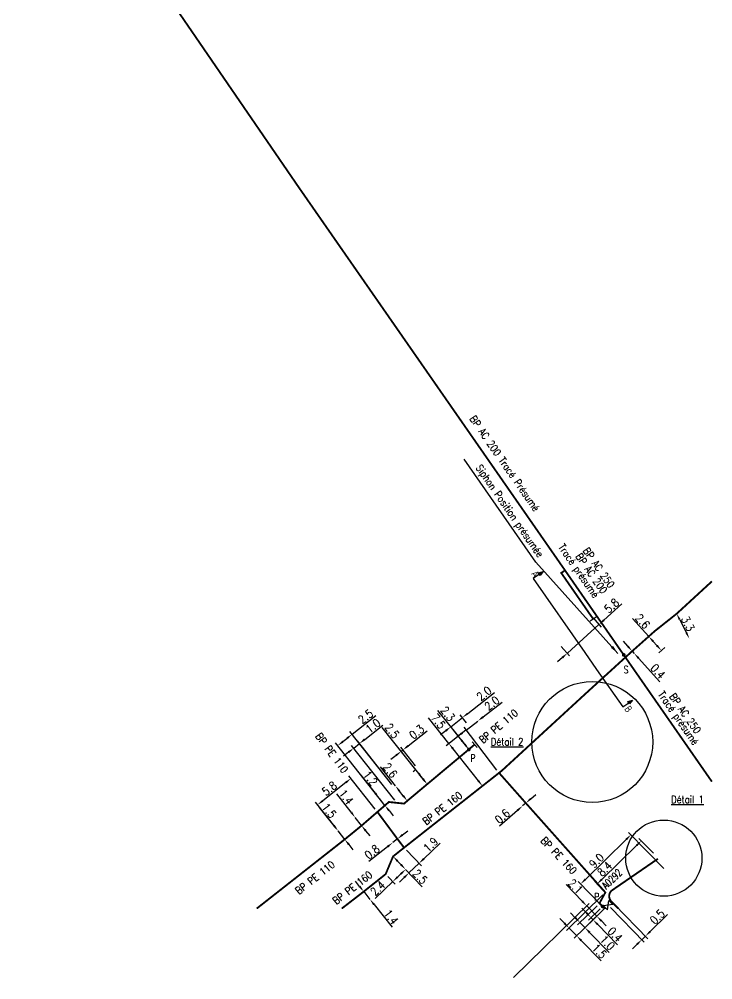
# Model space of a CAD drawing. Header units: millimetres. Extents: x 185000 to 186000, y 127990 to 129010.
# Drawn here: x 185905.8 to 186000.1, y 127990.3 to 128120.9 of the extents above; entities that cross this region are included whole.
import ezdxf
from ezdxf.enums import TextEntityAlignment as Align

# ---------------------------------------------------------------- set-up
doc = ezdxf.new("R2010")
doc.units = ezdxf.units.MM
doc.header["$PDMODE"] = 34
doc.linetypes.add('L_25_AP', pattern=[2000, 1000, 1000])
doc.linetypes.add('L_25_PE', pattern=[2000, 1000, 1000])
doc.layers.get('0').update_dxf_attribs({"linetype": 'CONTINUOUS'})
doc.layers.get('DEFPOINTS').update_dxf_attribs({"linetype": 'CONTINUOUS'})
for name, color, linetype in [('L_150', 1, 'CONTINUOUS'), ('L_300', 7, 'CONTINUOUS'), ('L_340', 7, 'CONTINUOUS'), ('L_900', 7, 'CONTINUOUS')]:
    doc.layers.add(name, color=color, linetype=linetype)
doc.styles.add('G_ROMANS', font='ROMANS.SHX', dxfattribs={"width": 0.75})
doc.styles.add('indication', font='isocp.shx', dxfattribs={"width": 0.85})
doc.styles.get("Standard").update_dxf_attribs({"font": 'romans.shx', "width": 0.85})
doc.dimstyles.get("Standard").update_dxf_attribs({"dimtxt": 1.5, "dimasz": 1.2, "dimexe": 0.625, "dimexo": 0.625, "dimgap": 0.25, "dimtad": 1, "dimdec": 1, "dimzin": 0, "dimdsep": 46, "dimtxsty": 'Standard', "dimcen": -0.5, "dimadec": 0, "dimazin": 0, "dimtfac": 1, "dimtdec": 1, "dimtmove": 0, "dimatfit": 3, "dimfxl": 0, "dimtolj": 1, "dimtzin": 0, "dimarcsym": 0})

# ---------------------------------------------------------------- blocks, each defined once
blk = doc.blocks.new('*D113')
at = {"layer": 'DEFPOINTS', "color": 0, "linetype": 'Continuous', "transparency": 16777216}
for p in [(185995.21, 128040.09), (185996.94, 128036.7), (185996.94, 128036.7)]:
    blk.add_point(p, dxfattribs=at)
at = {"layer": 'L_150', "color": 0, "linetype": 'Continuous', "lineweight": -2, "transparency": 16777216}
blk.add_line((185995.62, 128039.28), (185996.53, 128037.5), dxfattribs=at)
at = {"layer": 'L_150', "color": 0, "linetype": 'Continuous', "transparency": 16777216}
for points in [[(185995.75, 128039.35), (185995.49, 128039.22), (185995.21, 128040.09)], [(185996.66, 128037.57), (185996.4, 128037.44), (185996.94, 128036.7)]]:
    blk.add_solid(points, dxfattribs=at)
at = {"layer": 'L_150', "color": 0, "linetype": 'Continuous', "transparency": 16777216, "insert": (185996.74, 128038.74), "char_height": 1.125, "attachment_point": 5, "rotation": 297.0607}
blk.add_mtext('\\A1;3.3', dxfattribs=at)
blk = doc.blocks.new('*D114')
at = {"layer": 'DEFPOINTS', "color": 0, "linetype": 'Continuous', "transparency": 16777216}
for p in [(185966.88, 128024.53), (185964.23, 128022.43), (185971.44, 128018.76)]:
    blk.add_point(p, dxfattribs=at)
at = {"layer": 'L_150', "color": 0, "linetype": 'Continuous', "lineweight": -2, "transparency": 16777216}
for p, q in [((185964.23, 128022.43), (185961.46, 128025.94)), ((185966.52, 128024.24), (185963.86, 128022.14)), ((185968.23, 128017.37), (185964.79, 128021.73)), ((185971.07, 128018.47), (185968.42, 128016.37))]:
    blk.add_line(p, q, dxfattribs=at)
at = {"layer": 'L_150', "color": 0, "linetype": 'Continuous', "transparency": 16777216}
for points in [[(185964.9, 128021.82), (185964.67, 128021.63), (185964.23, 128022.43)], [(185968.34, 128017.46), (185968.11, 128017.28), (185968.78, 128016.66)]]:
    blk.add_solid(points, dxfattribs=at)
at = {"layer": 'L_150', "color": 0, "linetype": 'Continuous', "transparency": 16777216, "insert": (185962.79, 128025.47), "char_height": 1.125, "attachment_point": 5, "rotation": 308.3005}
blk.add_mtext('\\A1;7.5', dxfattribs=at)
blk = doc.blocks.new('*D115')
at = {"layer": 'DEFPOINTS', "color": 0, "linetype": 'Continuous', "transparency": 16777216}
for p in [(185989.16, 128035), (185989.43, 128034.7), (185989.43, 128034.7)]:
    blk.add_point(p, dxfattribs=at)
at = {"layer": 'L_150', "color": 0, "linetype": 'Continuous', "lineweight": -2, "transparency": 16777216}
for p, q in [((185988.56, 128035.67), (185987.96, 128036.34)), ((185989.16, 128035), (185989.43, 128034.7)), ((185990.04, 128034.04), (185992.92, 128030.85))]:
    blk.add_line(p, q, dxfattribs=at)
at = {"layer": 'L_150', "color": 0, "linetype": 'Continuous', "transparency": 16777216}
for points in [[(185988.67, 128035.77), (185988.45, 128035.57), (185989.16, 128035)], [(185990.15, 128034.14), (185989.93, 128033.94), (185989.43, 128034.7)]]:
    blk.add_solid(points, dxfattribs=at)
at = {"layer": 'L_150', "color": 0, "linetype": 'Continuous', "transparency": 16777216, "insert": (185992.66, 128032.25), "char_height": 1.125, "attachment_point": 5, "rotation": 312.1071}
blk.add_mtext('\\A1;0.4', dxfattribs=at)
blk = doc.blocks.new('*D116')
at = {"layer": 'DEFPOINTS', "color": 0, "linetype": 'Continuous', "transparency": 16777216}
for p in [(185992.22, 128037.72), (185993.93, 128035.83), (185993.12, 128035.1)]:
    blk.add_point(p, dxfattribs=at)
at = {"layer": 'L_150', "color": 0, "linetype": 'Continuous', "lineweight": -2, "transparency": 16777216}
for p, q in [((185991.41, 128037), (185989.22, 128039.43)), ((185991.87, 128037.41), (185991.07, 128036.68)), ((185992.52, 128035.77), (185992.02, 128036.33)), ((185993.58, 128035.52), (185992.78, 128034.79))]:
    blk.add_line(p, q, dxfattribs=at)
at = {"layer": 'L_150', "color": 0, "linetype": 'Continuous', "transparency": 16777216}
for points in [[(185992.13, 128036.43), (185991.91, 128036.23), (185991.41, 128037)], [(185992.63, 128035.87), (185992.41, 128035.67), (185993.12, 128035.1)]]:
    blk.add_solid(points, dxfattribs=at)
at = {"layer": 'L_150', "color": 0, "linetype": 'Continuous', "transparency": 16777216, "insert": (185990.57, 128039.05), "char_height": 1.125, "attachment_point": 5, "rotation": 312.1171}
blk.add_mtext('\\A1;2.6', dxfattribs=at)
blk = doc.blocks.new('*D117')
at = {"layer": 'DEFPOINTS', "color": 0, "linetype": 'Continuous', "transparency": 16777216}
for p in [(185957.22, 128009.47), (185956.59, 128008.97), (185956.59, 128008.97)]:
    blk.add_point(p, dxfattribs=at)
at = {"layer": 'L_150', "color": 0, "linetype": 'Continuous', "lineweight": -2, "transparency": 16777216}
for p, q in [((185957.92, 128010.03), (185958.63, 128010.59)), ((185957.22, 128009.47), (185956.59, 128008.97)), ((185955.89, 128008.41), (185953.32, 128006.38))]:
    blk.add_line(p, q, dxfattribs=at)
at = {"layer": 'L_150', "color": 0, "linetype": 'Continuous', "transparency": 16777216}
for points in [[(185957.83, 128010.15), (185958.02, 128009.91), (185957.22, 128009.47)], [(185955.79, 128008.53), (185955.98, 128008.3), (185956.59, 128008.97)]]:
    blk.add_solid(points, dxfattribs=at)
at = {"layer": 'L_150', "color": 0, "linetype": 'Continuous', "transparency": 16777216, "insert": (185953.78, 128007.7), "char_height": 1.125, "attachment_point": 5, "rotation": 38.4141}
blk.add_mtext('\\A1;0.8', dxfattribs=at)
blk = doc.blocks.new('*D118')
at = {"layer": 'DEFPOINTS', "color": 0, "linetype": 'Continuous', "transparency": 16777216}
for p in [(185951.06, 128023.7), (185956.75, 128016.51), (185955.52, 128014.02)]:
    blk.add_point(p, dxfattribs=at)
at = {"layer": 'L_150', "color": 0, "linetype": 'Continuous', "lineweight": -2, "transparency": 16777216}
for p, q in [((185951.06, 128023.7), (185954.29, 128026.25)), ((185956.46, 128016.88), (185950.77, 128024.07)), ((185955.23, 128014.39), (185948.81, 128022.52)), ((185949.8, 128022.71), (185950.36, 128023.14))]:
    blk.add_line(p, q, dxfattribs=at)
at = {"layer": 'L_150', "color": 0, "linetype": 'Continuous', "transparency": 16777216}
for points in [[(185950.26, 128023.26), (185950.45, 128023.03), (185951.06, 128023.7)], [(185949.71, 128022.82), (185949.9, 128022.59), (185949.1, 128022.15)]]:
    blk.add_solid(points, dxfattribs=at)
at = {"layer": 'L_150', "color": 0, "linetype": 'Continuous', "transparency": 16777216, "insert": (185952.89, 128026.1), "char_height": 1.125, "attachment_point": 5, "rotation": 38.3399}
blk.add_mtext('\\A1;2.5', dxfattribs=at)
blk = doc.blocks.new('*D119')
at = {"layer": 'DEFPOINTS', "color": 0, "linetype": 'Continuous', "transparency": 16777216}
for p in [(185957.97, 128021.56), (185959.96, 128019.06), (185961.27, 128016.91)]:
    blk.add_point(p, dxfattribs=at)
at = {"layer": 'L_150', "color": 0, "linetype": 'Continuous', "lineweight": -2, "transparency": 16777216}
for p, q in [((185958.68, 128022.12), (185961.25, 128024.16)), ((185960.98, 128017.28), (185957.45, 128021.74)), ((185959.67, 128019.42), (185957.68, 128021.93)), ((185957.74, 128021.38), (185957.97, 128021.56)), ((185957.03, 128020.82), (185956.32, 128020.26))]:
    blk.add_line(p, q, dxfattribs=at)
at = {"layer": 'L_150', "color": 0, "linetype": 'Continuous', "transparency": 16777216}
for points in [[(185956.94, 128020.94), (185957.12, 128020.7), (185957.74, 128021.38)], [(185958.58, 128022.24), (185958.77, 128022), (185957.97, 128021.56)]]:
    blk.add_solid(points, dxfattribs=at)
at = {"layer": 'L_150', "color": 0, "linetype": 'Continuous', "transparency": 16777216, "insert": (185959.85, 128024.01), "char_height": 1.125, "attachment_point": 5, "rotation": 38.3545}
blk.add_mtext('\\A1;0.3', dxfattribs=at)
blk = doc.blocks.new('*D120')
at = {"layer": 'DEFPOINTS', "color": 0, "linetype": 'Continuous', "transparency": 16777216}
for p in [(185959.72, 128018.87), (185959.96, 128019.06), (185961.27, 128016.91)]:
    blk.add_point(p, dxfattribs=at)
at = {"layer": 'L_150', "color": 0, "linetype": 'Continuous', "lineweight": -2, "transparency": 16777216}
for p, q in [((185959.72, 128018.87), (185955.16, 128024.63)), ((185959.59, 128018.76), (185959.35, 128018.58)), ((185960.71, 128017.61), (185960.28, 128018.16))]:
    blk.add_line(p, q, dxfattribs=at)
at = {"layer": 'L_150', "color": 0, "linetype": 'Continuous', "transparency": 16777216}
for points in [[(185960.4, 128018.26), (185960.16, 128018.07), (185959.72, 128018.87)], [(185960.83, 128017.71), (185960.6, 128017.52), (185961.27, 128016.91)]]:
    blk.add_solid(points, dxfattribs=at)
at = {"layer": 'L_150', "color": 0, "linetype": 'Continuous', "transparency": 16777216, "insert": (185956.49, 128024.16), "char_height": 1.125, "attachment_point": 5, "rotation": 308.3545}
blk.add_mtext('\\A1;2.5', dxfattribs=at)
blk = doc.blocks.new('*D121')
at = {"layer": 'DEFPOINTS', "color": 0, "linetype": 'Continuous', "transparency": 16777216}
for p in [(185966.88, 128024.53), (185965.51, 128023.45), (185966.94, 128021.64)]:
    blk.add_point(p, dxfattribs=at)
at = {"layer": 'L_300', "color": 0, "linetype": 'Continuous', "lineweight": -2, "transparency": 16777216}
for p, q in [((185965.51, 128023.45), (185962.74, 128026.95)), ((185966.52, 128024.24), (185965.15, 128023.16)), ((185966.38, 128022.35), (185966.07, 128022.74))]:
    blk.add_line(p, q, dxfattribs=at)
at = {"layer": 'L_300', "color": 0, "linetype": 'Continuous', "transparency": 16777216}
for points in [[(185966.19, 128022.83), (185965.95, 128022.65), (185965.51, 128023.45)], [(185966.5, 128022.44), (185966.26, 128022.26), (185966.94, 128021.64)]]:
    blk.add_solid(points, dxfattribs=at)
at = {"layer": 'L_300', "color": 0, "linetype": 'Continuous', "transparency": 16777216, "insert": (185964.07, 128026.48), "char_height": 1.125, "attachment_point": 5, "rotation": 308.3005}
blk.add_mtext('\\A1;2.3', dxfattribs=at)
blk = doc.blocks.new('*D122')
at = {"layer": 'DEFPOINTS', "color": 0, "linetype": 'Continuous', "transparency": 16777216}
for p in [(185951.48, 128012.39), (185951.48, 128012.39), (185952.35, 128011.28)]:
    blk.add_point(p, dxfattribs=at)
at = {"layer": 'L_150', "color": 0, "linetype": 'Continuous', "lineweight": -2, "transparency": 16777216}
for p, q in [((185950.93, 128013.09), (185948.96, 128015.6)), ((185952.35, 128011.28), (185951.48, 128012.39)), ((185952.9, 128010.58), (185953.46, 128009.87))]:
    blk.add_line(p, q, dxfattribs=at)
at = {"layer": 'L_150', "color": 0, "linetype": 'Continuous', "transparency": 16777216}
for points in [[(185951.05, 128013.19), (185950.81, 128013), (185951.48, 128012.39)], [(185953.02, 128010.67), (185952.78, 128010.48), (185952.35, 128011.28)]]:
    blk.add_solid(points, dxfattribs=at)
at = {"layer": 'L_150', "color": 0, "linetype": 'Continuous', "transparency": 16777216, "insert": (185950.26, 128015.17), "char_height": 1.125, "attachment_point": 5, "rotation": 308.062}
blk.add_mtext('\\A1;1.4', dxfattribs=at)
blk = doc.blocks.new('*D123')
at = {"layer": 'DEFPOINTS', "color": 0, "linetype": 'Continuous', "transparency": 16777216}
for p in [(185952.06, 128022.44), (185956.75, 128016.51), (185957.16, 128014.38)]:
    blk.add_point(p, dxfattribs=at)
at = {"layer": 'L_150', "color": 0, "linetype": 'Continuous', "lineweight": -2, "transparency": 16777216}
for p, q in [((185952.77, 128023), (185955.23, 128024.95)), ((185951.28, 128021.82), (185952.06, 128022.44)), ((185956.46, 128016.88), (185951.77, 128022.81)), ((185950.57, 128021.26), (185949.87, 128020.7)), ((185956.87, 128014.74), (185950.99, 128022.19))]:
    blk.add_line(p, q, dxfattribs=at)
at = {"layer": 'L_150', "color": 0, "linetype": 'Continuous', "transparency": 16777216}
for points in [[(185952.67, 128023.12), (185952.86, 128022.88), (185952.06, 128022.44)], [(185950.48, 128021.38), (185950.66, 128021.14), (185951.28, 128021.82)]]:
    blk.add_solid(points, dxfattribs=at)
at = {"layer": 'L_150', "color": 0, "linetype": 'Continuous', "transparency": 16777216, "insert": (185953.89, 128024.84), "char_height": 1.125, "attachment_point": 5, "rotation": 38.3399}
blk.add_mtext('\\A1;1.0', dxfattribs=at)
blk = doc.blocks.new('*D124')
at = {"layer": 'DEFPOINTS', "color": 0, "linetype": 'Continuous', "transparency": 16777216}
for p in [(185956.95, 128016.68), (185956.95, 128016.68), (185958.56, 128014.64)]:
    blk.add_point(p, dxfattribs=at)
at = {"layer": 'L_150', "color": 0, "linetype": 'Continuous', "lineweight": -2, "transparency": 16777216}
for p, q in [((185956.95, 128016.68), (185954.92, 128019.25)), ((185958, 128015.34), (185957.51, 128015.97))]:
    blk.add_line(p, q, dxfattribs=at)
at = {"layer": 'L_150', "color": 0, "linetype": 'Continuous', "transparency": 16777216}
for points in [[(185957.63, 128016.06), (185957.39, 128015.88), (185956.95, 128016.68)], [(185958.12, 128015.44), (185957.89, 128015.25), (185958.56, 128014.64)]]:
    blk.add_solid(points, dxfattribs=at)
at = {"layer": 'L_150', "color": 0, "linetype": 'Continuous', "transparency": 16777216, "insert": (185956.24, 128018.78), "char_height": 1.125, "attachment_point": 5, "rotation": 308.3545}
blk.add_mtext('\\A1;2.6', dxfattribs=at)
blk = doc.blocks.new('*D125')
at = {"layer": 'DEFPOINTS', "color": 0, "linetype": 'Continuous', "transparency": 16777216}
for p in [(185949.16, 128010.55), (185949.16, 128010.55), (185950.06, 128009.41)]:
    blk.add_point(p, dxfattribs=at)
at = {"layer": 'L_150', "color": 0, "linetype": 'Continuous', "lineweight": -2, "transparency": 16777216}
for p, q in [((185948.6, 128011.26), (185946.64, 128013.74)), ((185950.06, 128009.41), (185949.16, 128010.55)), ((185950.62, 128008.71), (185951.17, 128008))]:
    blk.add_line(p, q, dxfattribs=at)
at = {"layer": 'L_150', "color": 0, "linetype": 'Continuous', "transparency": 16777216}
for points in [[(185948.72, 128011.35), (185948.48, 128011.16), (185949.16, 128010.55)], [(185950.73, 128008.8), (185950.5, 128008.61), (185950.06, 128009.41)]]:
    blk.add_solid(points, dxfattribs=at)
at = {"layer": 'L_150', "color": 0, "linetype": 'Continuous', "transparency": 16777216, "insert": (185947.92, 128013.32), "char_height": 1.125, "attachment_point": 5, "rotation": 308.3246}
blk.add_mtext('\\A1;1.5', dxfattribs=at)
blk = doc.blocks.new('*D126')
at = {"layer": 'DEFPOINTS', "color": 0, "linetype": 'Continuous', "transparency": 16777216}
for p in [(185958.13, 128008.28), (185958.33, 128005.32), (185958.79, 128004.84)]:
    blk.add_point(p, dxfattribs=at)
at = {"layer": 'L_150', "color": 0, "linetype": 'Continuous', "lineweight": -2, "transparency": 16777216}
for p, q in [((185960.81, 128006.77), (185963.05, 128008.91)), ((185958.46, 128007.94), (185960.49, 128005.81)), ((185958.79, 128004.84), (185960.16, 128006.15)), ((185958.14, 128004.22), (185957.49, 128003.6)), ((185958.65, 128004.98), (185959.11, 128004.5))]:
    blk.add_line(p, q, dxfattribs=at)
at = {"layer": 'L_150', "color": 0, "linetype": 'Continuous', "transparency": 16777216}
for points in [[(185960.71, 128006.88), (185960.92, 128006.66), (185960.16, 128006.15)], [(185958.03, 128004.33), (185958.24, 128004.11), (185958.79, 128004.84)]]:
    blk.add_solid(points, dxfattribs=at)
at = {"layer": 'L_150', "color": 0, "linetype": 'Continuous', "transparency": 16777216, "insert": (185961.74, 128008.69), "char_height": 1.125, "attachment_point": 5, "rotation": 43.6651}
blk.add_mtext('\\A1;1.9', dxfattribs=at)
blk = doc.blocks.new('*D127')
at = {"layer": 'DEFPOINTS', "color": 0, "linetype": 'Continuous', "transparency": 16777216}
for p in [(185956.63, 128007.09), (185958.33, 128005.32), (185958.33, 128005.32)]:
    blk.add_point(p, dxfattribs=at)
at = {"layer": 'L_150', "color": 0, "linetype": 'Continuous', "lineweight": -2, "transparency": 16777216}
for p, q in [((185957.25, 128006.44), (185957.7, 128005.97)), ((185958.33, 128005.32), (185960.59, 128002.96))]:
    blk.add_line(p, q, dxfattribs=at)
at = {"layer": 'L_150', "color": 0, "linetype": 'Continuous', "transparency": 16777216}
for points in [[(185957.36, 128006.55), (185957.15, 128006.34), (185956.63, 128007.09)], [(185957.81, 128006.08), (185957.6, 128005.87), (185958.33, 128005.32)]]:
    blk.add_solid(points, dxfattribs=at)
at = {"layer": 'L_150', "color": 0, "linetype": 'Continuous', "transparency": 16777216, "insert": (185960.31, 128004.33), "char_height": 1.125, "attachment_point": 5, "rotation": 313.751}
blk.add_mtext('\\A1;2.5', dxfattribs=at)
blk = doc.blocks.new('*D128')
at = {"layer": 'DEFPOINTS', "color": 0, "linetype": 'Continuous', "transparency": 16777216}
for p in [(185955.62, 128004.68), (185958.33, 128005.32), (185958.33, 128005.32)]:
    blk.add_point(p, dxfattribs=at)
at = {"layer": 'L_150', "color": 0, "linetype": 'Continuous', "lineweight": -2, "transparency": 16777216}
for p, q in [((185955.94, 128004.34), (185956.91, 128003.33)), ((185957.68, 128004.7), (185957.24, 128004.29)), ((185956.59, 128003.67), (185954.19, 128001.37))]:
    blk.add_line(p, q, dxfattribs=at)
at = {"layer": 'L_150', "color": 0, "linetype": 'Continuous', "transparency": 16777216}
for points in [[(185957.14, 128004.4), (185957.34, 128004.18), (185956.59, 128003.67)], [(185957.57, 128004.81), (185957.78, 128004.59), (185958.33, 128005.32)]]:
    blk.add_solid(points, dxfattribs=at)
at = {"layer": 'L_150', "color": 0, "linetype": 'Continuous', "transparency": 16777216, "insert": (185954.54, 128002.75), "char_height": 1.125, "attachment_point": 5, "rotation": 43.6651}
blk.add_mtext('\\A1;2.4', dxfattribs=at)
blk = doc.blocks.new('*D129')
at = {"layer": 'DEFPOINTS', "color": 0, "linetype": 'Continuous', "transparency": 16777216}
for p in [(185952.64, 128002.31), (185953.48, 128001.25), (185953.48, 128001.25)]:
    blk.add_point(p, dxfattribs=at)
at = {"layer": 'L_150', "color": 0, "linetype": 'Continuous', "lineweight": -2, "transparency": 16777216}
for p, q in [((185952.08, 128003.01), (185951.52, 128003.71)), ((185952.64, 128002.31), (185953.48, 128001.25)), ((185954.05, 128000.55), (185956.49, 127997.48))]:
    blk.add_line(p, q, dxfattribs=at)
at = {"layer": 'L_150', "color": 0, "linetype": 'Continuous', "transparency": 16777216}
for points in [[(185952.2, 128003.1), (185951.96, 128002.92), (185952.64, 128002.31)], [(185954.16, 128000.64), (185953.93, 128000.46), (185953.48, 128001.25)]]:
    blk.add_solid(points, dxfattribs=at)
at = {"layer": 'L_150', "color": 0, "linetype": 'Continuous', "transparency": 16777216, "insert": (185956.36, 127998.85), "char_height": 1.125, "attachment_point": 5, "rotation": 308.5964}
blk.add_mtext('\\A1;1.4', dxfattribs=at)
blk = doc.blocks.new('*D130')
at = {"layer": 'DEFPOINTS', "color": 0, "linetype": 'Continuous', "transparency": 16777216}
for p in [(185968.16, 128025.5), (185968.16, 128025.5), (185971.05, 128018.45)]:
    blk.add_point(p, dxfattribs=at)
at = {"layer": 'L_150', "color": 0, "linetype": 'Continuous', "lineweight": -2, "transparency": 16777216}
for p, q in [((185968.87, 128026.05), (185971.48, 128028.05)), ((185966.57, 128024.28), (185968.16, 128025.5)), ((185965.86, 128023.74), (185965.15, 128023.19)), ((185970.76, 128018.83), (185966.29, 128024.66))]:
    blk.add_line(p, q, dxfattribs=at)
at = {"layer": 'L_150', "color": 0, "linetype": 'Continuous', "transparency": 16777216}
for points in [[(185968.78, 128026.17), (185968.97, 128025.93), (185968.16, 128025.5)], [(185965.77, 128023.86), (185965.95, 128023.62), (185966.57, 128024.28)]]:
    blk.add_solid(points, dxfattribs=at)
at = {"layer": 'L_150', "color": 0, "linetype": 'Continuous', "transparency": 16777216, "insert": (185970.08, 128027.92), "char_height": 1.125, "attachment_point": 5, "rotation": 37.5149}
blk.add_mtext('\\A1;2.0', dxfattribs=at)
blk = doc.blocks.new('L_340_07')
at = {"color": 0, "linetype": 'Continuous', "const_width": 0.25, "flags": 128}
blk.add_lwpolyline([(0, 0), (0.35, 0)], dxfattribs=at)
at = {"color": 0, "linetype": 'Continuous', "flags": 128}
blk.add_lwpolyline([(0.35, -0.5), (0.35, 0.5)], dxfattribs=at)
at = {"color": 0, "linetype": 'Continuous', "width": 0.75, "flags": 3}
for tag, p in [('DEF_LEG', (0.72, -3.47)), ('DEF_COUP', (0.72, -5.97)), ('DEF_TYPE', (0.72, -8.47))]:
    blk.add_attdef(tag, text='', height=1.2, dxfattribs=at).set_placement(p, align=Align.MIDDLE)
blk = doc.blocks.new('*D131')
at = {"layer": 'DEFPOINTS', "color": 0, "linetype": 'Continuous', "transparency": 16777216}
for p in [(185974.24, 128013.95), (185974.24, 128013.95), (185974.69, 128014.34)]:
    blk.add_point(p, dxfattribs=at)
at = {"layer": 'L_150', "color": 0, "linetype": 'Continuous', "lineweight": -2, "transparency": 16777216}
for p, q in [((185975.36, 128014.94), (185976.04, 128015.53)), ((185973.56, 128013.35), (185971.1, 128011.19)), ((185974.69, 128014.34), (185974.24, 128013.95))]:
    blk.add_line(p, q, dxfattribs=at)
at = {"layer": 'L_150', "color": 0, "linetype": 'Continuous', "transparency": 16777216}
for points in [[(185975.27, 128015.05), (185975.46, 128014.83), (185974.69, 128014.34)], [(185973.46, 128013.47), (185973.66, 128013.24), (185974.24, 128013.95)]]:
    blk.add_solid(points, dxfattribs=at)
at = {"layer": 'L_150', "color": 0, "linetype": 'Continuous', "transparency": 16777216, "insert": (185971.5, 128012.54), "char_height": 1.125, "attachment_point": 5, "rotation": 41.3504}
blk.add_mtext('\\A1;0.6', dxfattribs=at)
blk = doc.blocks.new('*D132')
at = {"layer": 'DEFPOINTS', "color": 0, "linetype": 'Continuous', "transparency": 16777216}
for p in [(185966.07, 128025.97), (185966.93, 128024.88), (185966.94, 128021.64)]:
    blk.add_point(p, dxfattribs=at)
at = {"layer": 'L_300', "color": 0, "linetype": 'Continuous', "lineweight": -2, "transparency": 16777216}
for p, q in [((185966.78, 128026.52), (185970.41, 128029.39)), ((185966.64, 128025.25), (185965.78, 128026.33)), ((185966.65, 128022.01), (185964.21, 128025.09)), ((185964.5, 128024.73), (185966.07, 128025.97)), ((185963.8, 128024.17), (185963.09, 128023.61))]:
    blk.add_line(p, q, dxfattribs=at)
at = {"layer": 'L_300', "color": 0, "linetype": 'Continuous', "transparency": 16777216}
for points in [[(185966.69, 128026.64), (185966.87, 128026.41), (185966.07, 128025.97)], [(185963.7, 128024.29), (185963.89, 128024.05), (185964.5, 128024.73)]]:
    blk.add_solid(points, dxfattribs=at)
at = {"layer": 'L_300', "color": 0, "linetype": 'Continuous', "transparency": 16777216, "insert": (185969.01, 128029.24), "char_height": 1.125, "attachment_point": 5, "rotation": 38.3005}
blk.add_mtext('\\A1;2.0', dxfattribs=at)
blk = doc.blocks.new('*D133')
at = {"layer": 'DEFPOINTS', "color": 0, "linetype": 'Continuous', "transparency": 16777216}
for p in [(185946.35, 128014.1), (185954.5, 128013.14), (185949.16, 128010.55)]:
    blk.add_point(p, dxfattribs=at)
at = {"layer": 'L_150', "color": 0, "linetype": 'Continuous', "lineweight": -2, "transparency": 16777216}
for p, q in [((185950.2, 128017.14), (185947.06, 128014.66)), ((185954.21, 128013.51), (185950.61, 128018.06)), ((185948.87, 128010.92), (185946.06, 128014.47))]:
    blk.add_line(p, q, dxfattribs=at)
at = {"layer": 'L_150', "color": 0, "linetype": 'Continuous', "transparency": 16777216}
for points in [[(185950.11, 128017.25), (185950.29, 128017.02), (185950.9, 128017.69)], [(185946.97, 128014.77), (185947.15, 128014.54), (185946.35, 128014.1)]]:
    blk.add_solid(points, dxfattribs=at)
at = {"layer": 'L_150', "color": 0, "linetype": 'Continuous', "transparency": 16777216, "insert": (185947.97, 128016.33), "char_height": 1.125, "attachment_point": 5, "rotation": 38.3246}
blk.add_mtext('\\A1;5.8', dxfattribs=at)
blk = doc.blocks.new('L_300_12')
at = {"color": 0, "linetype": 'Continuous', "const_width": 0.248, "flags": 128}
blk.add_lwpolyline([(-0.13, 0, 1), (0.13, 0, 1)], format="xyb", close=True, dxfattribs=at)
at = {"linetype": 'Continuous', "style": 'G_ROMANS', "width": 0.75}
blk.add_attdef('P', text='', height=1, dxfattribs=at).set_placement((0, 1.33), align=Align.MIDDLE_CENTER)
at = {"color": 0, "linetype": 'Continuous', "width": 0.75, "flags": 3}
for tag, p in [('DEF_LEG', (0, -5)), ('DEF_COUP', (0, -7.5)), ('DEF_TYPE', (0, -10))]:
    blk.add_attdef(tag, text='', height=1.2, dxfattribs=at).set_placement(p, align=Align.MIDDLE)
blk = doc.blocks.new('*D215')
at = {"layer": 'DEFPOINTS', "color": 0, "linetype": 'Continuous', "transparency": 16777216}
for p in [(185954.78, 128014.97), (185954.78, 128014.97), (185955.52, 128014.02)]:
    blk.add_point(p, dxfattribs=at)
at = {"layer": 'L_150', "color": 0, "linetype": 'Continuous', "lineweight": -2, "transparency": 16777216}
for p, q in [((185954.22, 128015.67), (185952.27, 128018.14)), ((185955.52, 128014.02), (185954.78, 128014.97)), ((185956.08, 128013.32), (185956.64, 128012.61))]:
    blk.add_line(p, q, dxfattribs=at)
at = {"layer": 'L_150', "color": 0, "linetype": 'Continuous', "transparency": 16777216}
for points in [[(185954.34, 128015.76), (185954.1, 128015.58), (185954.78, 128014.97)], [(185956.2, 128013.41), (185955.96, 128013.23), (185955.52, 128014.02)]]:
    blk.add_solid(points, dxfattribs=at)
at = {"layer": 'L_150', "color": 0, "linetype": 'Continuous', "transparency": 16777216, "insert": (185953.55, 128017.72), "char_height": 1.125, "attachment_point": 5, "rotation": 308.3399}
blk.add_mtext('\\A1;1.2', dxfattribs=at)
blk = doc.blocks.new('*D1416')
at = {"layer": 'DEFPOINTS', "color": 0, "linetype": 'Continuous', "transparency": 16777216}
for p in [(185982.98, 128000.35), (185985.89, 128000.47), (185972.69, 127990.31)]:
    blk.add_point(p, dxfattribs=at)
at = {"layer": 'L_300', "color": 0, "linetype": 'Continuous', "lineweight": -2, "transparency": 16777216}
for p, q in [((185982.35, 128001), (185980.16, 128003.25)), ((185973.03, 127990.64), (185983.32, 128000.68)), ((185984.35, 127998.96), (185982.98, 128000.35)), ((185985.55, 128000.14), (185984.01, 127998.63)), ((185984.97, 127998.31), (185985.6, 127997.67))]:
    blk.add_line(p, q, dxfattribs=at)
at = {"layer": 'L_300', "color": 0, "linetype": 'Continuous', "transparency": 16777216}
for points in [[(185982.46, 128001.1), (185982.25, 128000.89), (185982.98, 128000.35)], [(185985.08, 127998.42), (185984.87, 127998.21), (185984.35, 127998.96)]]:
    blk.add_solid(points, dxfattribs=at)
at = {"layer": 'L_300', "color": 0, "linetype": 'Continuous', "transparency": 16777216, "insert": (185981.43, 128003.02), "char_height": 1.125, "attachment_point": 5, "rotation": 314.2984}
blk.add_mtext('\\A1;2.1', dxfattribs=at)
blk = doc.blocks.new('*D1417')
at = {"layer": 'DEFPOINTS', "color": 0, "linetype": 'Continuous', "transparency": 16777216}
for p in [(185985.89, 128000.47), (185986.37, 128000.93), (185990.95, 127996.24)]:
    blk.add_point(p, dxfattribs=at)
at = {"layer": 'L_300', "color": 0, "linetype": 'Continuous', "lineweight": -2, "transparency": 16777216}
for p, q in [((185986.69, 128000.6), (185991.28, 127995.9)), ((185986.22, 128000.13), (185990.8, 127995.44)), ((185991.59, 127996.87), (185993.95, 127999.17)), ((185990.47, 127995.77), (185990.95, 127996.24)), ((185989.83, 127995.14), (185989.18, 127994.52))]:
    blk.add_line(p, q, dxfattribs=at)
at = {"layer": 'L_300', "color": 0, "linetype": 'Continuous', "transparency": 16777216}
for points in [[(185991.49, 127996.97), (185991.7, 127996.76), (185990.95, 127996.24)], [(185989.72, 127995.25), (185989.93, 127995.04), (185990.47, 127995.77)]]:
    blk.add_solid(points, dxfattribs=at)
at = {"layer": 'L_300', "color": 0, "linetype": 'Continuous', "transparency": 16777216, "insert": (185992.58, 127998.88), "char_height": 1.125, "attachment_point": 5, "rotation": 44.2984}
blk.add_mtext('\\A1;0.5', dxfattribs=at)
blk = doc.blocks.new('L_300_09')
at = {"color": 0, "linetype": 'Continuous', "flags": 128}
blk.add_lwpolyline([(0.5, -0.38), (-0.5, 0.38), (-0.5, -0.38), (0.5, 0.38), (0.5, -0.38)], dxfattribs=at)
at = {"color": 0, "linetype": 'Continuous', "width": 0.75}
blk.add_attdef('NUM', text='', height=1, dxfattribs=at).set_placement((0, 1.69), align=Align.MIDDLE_CENTER)
at = {"color": 0, "linetype": 'Continuous', "width": 0.75, "flags": 3}
for tag, p in [('DEF_LEG', (0, -5)), ('DEF_COUP', (0, -7.5)), ('DEF_TYPE', (0, -10))]:
    blk.add_attdef(tag, text='', height=1.2, dxfattribs=at).set_placement(p, align=Align.MIDDLE)
blk = doc.blocks.new('L_300_11')
at = {"color": 0, "linetype": 'Continuous', "const_width": 0.248, "flags": 128}
blk.add_lwpolyline([(-0.13, 0, 1), (0.13, 0, 1)], format="xyb", close=True, dxfattribs=at)
at = {"linetype": 'Continuous', "style": 'G_ROMANS', "width": 0.75}
blk.add_attdef('S', text='', height=1, dxfattribs=at).set_placement((0, 1.35), align=Align.MIDDLE_CENTER)
at = {"color": 0, "linetype": 'Continuous', "width": 0.75, "flags": 3}
for tag, p in [('DEF_LEG', (0, -5)), ('DEF_COUP', (0, -7.5)), ('DEF_TYPE', (0, -10))]:
    blk.add_attdef(tag, text='', height=1.2, dxfattribs=at).set_placement(p, align=Align.MIDDLE)
blk = doc.blocks.new('*D1420')
at = {"layer": 'DEFPOINTS', "color": 0, "linetype": 'Continuous', "transparency": 16777216}
for p in [(185983.51, 128039.87), (185979.21, 128035.98), (185980.34, 128034.73)]:
    blk.add_point(p, dxfattribs=at)
at = {"layer": 'L_150', "color": 0, "linetype": 'Continuous', "lineweight": -2, "transparency": 16777216}
for p, q in [((185985.31, 128039.22), (185987.75, 128041.42)), ((185983.83, 128039.52), (185984.96, 128038.27)), ((185980.34, 128034.73), (185984.64, 128038.62)), ((185979.52, 128035.64), (185980.65, 128034.38)), ((185979.67, 128034.13), (185979.01, 128033.53))]:
    blk.add_line(p, q, dxfattribs=at)
at = {"layer": 'L_150', "color": 0, "linetype": 'Continuous', "transparency": 16777216}
for points in [[(185985.21, 128039.33), (185985.41, 128039.11), (185984.64, 128038.62)], [(185979.57, 128034.24), (185979.77, 128034.02), (185980.34, 128034.73)]]:
    blk.add_solid(points, dxfattribs=at)
at = {"layer": 'L_150', "color": 0, "linetype": 'Continuous', "transparency": 16777216, "insert": (185986.36, 128041.18), "char_height": 1.125, "attachment_point": 5, "rotation": 42.0931}
blk.add_mtext('\\A1;5.8', dxfattribs=at)
blk = doc.blocks.new('*D1421')
at = {"layer": 'DEFPOINTS', "color": 0, "linetype": 'Continuous', "transparency": 16777216}
for p in [(185988.99, 128010.03), (185993.8, 128005.1), (185985.41, 128000)]:
    blk.add_point(p, dxfattribs=at)
at = {"layer": 'L_150', "color": 0, "linetype": 'Continuous', "lineweight": -2, "transparency": 16777216}
for p, q in [((185982.79, 128003.97), (185988.35, 128009.4)), ((185993.48, 128005.43), (185988.67, 128010.36)), ((185985.08, 128000.34), (185981.82, 128003.68))]:
    blk.add_line(p, q, dxfattribs=at)
at = {"layer": 'L_150', "color": 0, "linetype": 'Continuous', "transparency": 16777216}
for points in [[(185988.24, 128009.51), (185988.45, 128009.29), (185988.99, 128010.03)], [(185982.69, 128004.08), (185982.9, 128003.87), (185982.15, 128003.35)]]:
    blk.add_solid(points, dxfattribs=at)
at = {"layer": 'L_150', "color": 0, "linetype": 'Continuous', "transparency": 16777216, "insert": (185984.31, 128006.51), "char_height": 1.125, "attachment_point": 5, "rotation": 44.2984}
blk.add_mtext('\\A1;9.0', dxfattribs=at)
blk = doc.blocks.new('*D1422')
at = {"layer": 'DEFPOINTS', "color": 0, "linetype": 'Continuous', "transparency": 16777216}
for p in [(185984.71, 128000.72), (185985.41, 128000), (185982.74, 127997.4)]:
    blk.add_point(p, dxfattribs=at)
at = {"layer": 'L_150', "color": 0, "linetype": 'Continuous', "lineweight": -2, "transparency": 16777216}
for p, q in [((185984.38, 128000.39), (185981.71, 127997.78)), ((185981.42, 127998.76), (185980.79, 127999.4)), ((185985.08, 127999.67), (185982.41, 127997.07)), ((185982.05, 127998.11), (185982.74, 127997.4)), ((185983.37, 127996.75), (185986.04, 127994.02))]:
    blk.add_line(p, q, dxfattribs=at)
at = {"layer": 'L_150', "color": 0, "linetype": 'Continuous', "transparency": 16777216}
for points in [[(185981.52, 127998.86), (185981.31, 127998.65), (185982.05, 127998.11)], [(185983.48, 127996.86), (185983.26, 127996.65), (185982.74, 127997.4)]]:
    blk.add_solid(points, dxfattribs=at)
at = {"layer": 'L_150', "color": 0, "linetype": 'Continuous', "transparency": 16777216, "insert": (185985.79, 127995.35), "char_height": 1.125, "attachment_point": 5, "rotation": 314.2984}
blk.add_mtext('\\A1;1.0', dxfattribs=at)
blk = doc.blocks.new('*D1423')
at = {"layer": 'DEFPOINTS', "color": 0, "linetype": 'Continuous', "transparency": 16777216}
for p in [(185985.51, 128002.19), (185984.36, 127998.98), (185981.61, 127996.29)]:
    blk.add_point(p, dxfattribs=at)
at = {"layer": 'L_150', "color": 0, "linetype": 'Continuous', "lineweight": -2, "transparency": 16777216}
for p, q in [((185985.17, 128001.86), (185980.22, 127997.03)), ((185979.93, 127998), (185979.3, 127998.65)), ((185984.03, 127998.65), (185981.27, 127995.96)), ((185980.56, 127997.36), (185981.61, 127996.29)), ((185982.24, 127995.64), (185984.94, 127992.87))]:
    blk.add_line(p, q, dxfattribs=at)
at = {"layer": 'L_150', "color": 0, "linetype": 'Continuous', "transparency": 16777216}
for points in [[(185980.04, 127998.11), (185979.82, 127997.9), (185980.56, 127997.36)], [(185982.34, 127995.75), (185982.13, 127995.54), (185981.61, 127996.29)]]:
    blk.add_solid(points, dxfattribs=at)
at = {"layer": 'L_150', "color": 0, "linetype": 'Continuous', "transparency": 16777216, "insert": (185984.69, 127994.2), "char_height": 1.125, "attachment_point": 5, "rotation": 314.2984}
blk.add_mtext('\\A1;1.5', dxfattribs=at)
blk = doc.blocks.new('*D1424')
at = {"layer": 'DEFPOINTS', "color": 0, "linetype": 'Continuous', "transparency": 16777216}
for p in [(185990.4, 128009.2), (185992.37, 128007.18), (185985.51, 128002.19)]:
    blk.add_point(p, dxfattribs=at)
at = {"layer": 'L_150', "color": 0, "linetype": 'Continuous', "lineweight": -2, "transparency": 16777216}
for p, q in [((185992.05, 128007.51), (185990.07, 128009.54)), ((185985.03, 128003.97), (185989.75, 128008.58)), ((185985.18, 128002.52), (185984.06, 128003.67))]:
    blk.add_line(p, q, dxfattribs=at)
at = {"layer": 'L_150', "color": 0, "linetype": 'Continuous', "transparency": 16777216}
for points in [[(185989.65, 128008.68), (185989.86, 128008.47), (185990.4, 128009.2)], [(185984.92, 128004.07), (185985.13, 128003.86), (185984.38, 128003.34)]]:
    blk.add_solid(points, dxfattribs=at)
at = {"layer": 'L_150', "color": 0, "linetype": 'Continuous', "transparency": 16777216, "insert": (185985.41, 128005.38), "char_height": 1.125, "attachment_point": 5, "rotation": 44.2984}
blk.add_mtext('\\A1;8.4', dxfattribs=at)
blk = doc.blocks.new('*D1425')
at = {"layer": 'DEFPOINTS', "color": 0, "linetype": 'Continuous', "transparency": 16777216}
for p in [(185985.13, 128000.29), (185985.41, 128000), (185983.85, 127998.47)]:
    blk.add_point(p, dxfattribs=at)
at = {"layer": 'L_300', "color": 0, "linetype": 'Continuous', "lineweight": -2, "transparency": 16777216}
for p, q in [((185982.94, 127999.4), (185982.31, 128000.05)), ((185984.8, 127999.96), (185983.23, 127998.43)), ((185985.08, 127999.67), (185983.51, 127998.14)), ((185983.57, 127998.76), (185983.85, 127998.47)), ((185984.48, 127997.83), (185987.15, 127995.09))]:
    blk.add_line(p, q, dxfattribs=at)
at = {"layer": 'L_300', "color": 0, "linetype": 'Continuous', "transparency": 16777216}
for points in [[(185983.05, 127999.51), (185982.83, 127999.3), (185983.57, 127998.76)], [(185984.58, 127997.93), (185984.37, 127997.72), (185983.85, 127998.47)]]:
    blk.add_solid(points, dxfattribs=at)
at = {"layer": 'L_300', "color": 0, "linetype": 'Continuous', "transparency": 16777216, "insert": (185986.84, 127996.48), "char_height": 1.125, "attachment_point": 5, "rotation": 314.2984}
blk.add_mtext('\\A1;0.4', dxfattribs=at)

msp = doc.modelspace()

# ---------------------------------------------------------------- hatches: boundary and pattern name
at = {"layer": 'L_900'}
h = msp.add_hatch(color=256, dxfattribs=at)
h.dxf.hatch_style = 1
h.paths.add_polyline_path([(185976.65, 128045.31), (185977.03, 128045.82), (185976.42, 128045.64)])
h = msp.add_hatch(color=256, dxfattribs=at)
h.dxf.hatch_style = 1
h.paths.add_polyline_path([(185988.81, 128027.83), (185989.18, 128028.33), (185988.58, 128028.16)])

# ---------------------------------------------------------------- linework, layer by layer
at = {"layer": 'L_150', "linetype": 'L_25_AP', "ltscale": 0.5, "const_width": 0.25, "flags": 128}
for points in [[(186000, 128017.26), (185988.01, 128034.49), (185980.02, 128045.99), (185943.85, 128098), (185880.04, 128191), (185872.74, 128201.3)], [(185980.02, 128045.99), (185979.51, 128045.63), (185983.51, 128039.87), (185983.65, 128039.68)], [(185985.41, 128000), (185985.53, 128000.12)], [(185986.25, 128000.82), (185986.37, 128000.93)]]:
    msp.add_lwpolyline(points, dxfattribs=at)
at = {"layer": 'L_150', "linetype": 'L_25_PE', "const_width": 0.25, "flags": 128}
for points in [[(186000, 128044.49), (185995.21, 128040.09), (185992.22, 128037.72), (185989.16, 128035), (185983.22, 128029.59), (185981.25, 128027.78), (185971.44, 128018.76), (185971.44, 128018.76), (185971.05, 128018.45), (185958.13, 128008.28), (185956.63, 128007.09), (185955.62, 128004.68), (185952.64, 128002.31), (185949.65, 128000)], [(185967.46, 128022.08), (185966.94, 128021.64), (185961.27, 128016.91), (185958.56, 128014.64), (185958.13, 128014.27), (185956.06, 128014.49), (185955.52, 128014.02), (185954.5, 128013.14), (185952.35, 128011.28), (185950.06, 128009.41), (185938.08, 128000)], [(185985.41, 128000), (185985.13, 128000.29), (185984.71, 128000.72), (185985.51, 128002.19), (185974.69, 128014.34), (185974.69, 128014.34), (185974.69, 128014.34), (185971.05, 128018.45)], [(185954.5, 128013.14), (185957.22, 128009.47), (185958.13, 128008.28)]]:
    msp.add_lwpolyline(points, dxfattribs=at)
at = {"layer": 'L_150', "linetype": 'L_25_AP', "ltscale": 0.5, "const_width": 0.25, "flags": 128}
msp.add_lwpolyline([(185987.27, 128000), (185986.37, 128000.93), (185986.31, 128000.99, -0.463445), (185986.46, 128002.51), (185992.66, 128006.77)], format="xyb", dxfattribs=at)
at = {"layer": 'L_900', "flags": 128}
for points in [[(185976.53, 128045.47), (185975.71, 128044.9)], [(185987.87, 128027.42), (185988.69, 128027.99)]]:
    msp.add_lwpolyline(points, dxfattribs=at)
at = {"layer": 'L_900', "ltscale": 0.5, "flags": 128}
msp.add_lwpolyline([(185975.71, 128044.9), (185982.72, 128034.82), (185984.32, 128032.52), (185987.87, 128027.42)], dxfattribs=at)
at = {"layer": 'L_900', "flags": 128}
for points in [[(185976.65, 128045.31), (185976.42, 128045.64), (185977.03, 128045.82)], [(185988.81, 128027.83), (185988.58, 128028.16), (185989.18, 128028.33)]]:
    msp.add_lwpolyline(points, close=True, dxfattribs=at)
at = {"layer": 'L_900', "ltscale": 0.5}
for centre, radius in [((185983.73, 128022.65), 8.22), ((185993.46, 128006.86), 5.18)]:
    msp.add_circle(centre, radius, dxfattribs=at)

# ---------------------------------------------------------------- block references
at = {"layer": 'L_300', "ltscale": 0.5}
ref = msp.add_blockref('L_300_11', (185988.01, 128034.49), dxfattribs=at)
ref.add_attrib('S', 'S', dxfattribs={"layer": '0', "linetype": 'Continuous', "height": 1, "style": 'G_ROMANS', "width": 0.75}).set_placement((185988.33, 128032.5), align=Align.MIDDLE_CENTER)
at = {"layer": 'L_300'}
ref = msp.add_blockref('L_300_12', (185966.94, 128021.64), dxfattribs=dict(at, rotation=26.20803632414288))
ref.add_attrib('P', 'P', dxfattribs={"layer": '0', "linetype": 'Continuous', "height": 1, "style": 'G_ROMANS', "width": 0.75}).set_placement((185967.49, 128020.45), align=Align.MIDDLE_CENTER)
at = {"layer": 'L_300', "ltscale": 0.5}
ref = msp.add_blockref('L_300_09', (185985.89, 128000.47), dxfattribs=dict(at, rotation=44.29839828530857))
ref.add_attrib('NUM', 'A0292', dxfattribs={"layer": '0', "color": 0, "linetype": 'Continuous', "height": 1, "rotation": 44.2984, "width": 0.75}).set_placement((185986.4, 128004.02), align=Align.MIDDLE_CENTER)
ref = msp.add_blockref('L_300_12', (185985.13, 128000.29), dxfattribs=dict(at, rotation=90.49738743796769))
ref.add_attrib('P', 'P', dxfattribs={"layer": '0', "linetype": 'Continuous', "height": 1, "style": 'G_ROMANS', "width": 0.75}).set_placement((185984.35, 128001.6), align=Align.MIDDLE_CENTER)
at = {"layer": 'L_340', "ltscale": 0.5, "rotation": 304.8179222724092}
msp.add_blockref('L_340_07', (185983.65, 128039.68), dxfattribs=at)
at = {"layer": 'L_340', "rotation": 39.56829855449595}
msp.add_blockref('L_340_07', (185967.46, 128022.08), dxfattribs=at)

# ---------------------------------------------------------------- texts
at = {"layer": 'L_150', "linetype": 'Continuous', "width": 0.85}
for s, rotation, p in [('BP AC 200 Tracé Présumé', 304.8179, (185971.82, 128060.53)), ('Tracé présumé', 304.8179, (185981.75, 128045.83)), ('BP AC 250', 304.8179, (185984.62, 128046.36)), ('BP AC 200', 304.8179, (185983.62, 128045.58)), ('Tracé présumé', 304.8179, (185995.32, 128025.81)), ('BP AC 250', 304.8179, (185996.37, 128026.54)), ('BP PE 110', 39.5683, (185970.97, 128024.78)), ('BP PE 110', 306.4912, (185948.3, 128021.16)), ('BP PE 160', 37.8257, (185963.34, 128013.64)), ('BP PE 160', 313.6609, (185979.17, 128007.21)), ('BP PE 110', 38.1648, (185946.01, 128004.21)), ('BP PE 160', 37.8257, (185951.1, 128002.84))]:
    msp.add_text(s, height=1, rotation=rotation, dxfattribs=at).set_placement(p, align=Align.MIDDLE)
at = {"layer": 'L_300', "linetype": 'Continuous', "insert": (185976.65, 128047.83), "char_height": 1, "attachment_point": 6, "rotation": 304.8179}
msp.add_mtext('Siphon Position présumée', dxfattribs=at)
at = {"layer": 'L_900', "char_height": 1, "attachment_point": 1, "rotation": 304.8179, "style": 'indication'}
for s, insert, width in [('A', (185976.17, 128046.1), 1.6265), ('B', (185988.86, 128027.7), 1.3056)]:
    msp.add_mtext(s, dxfattribs=dict(at, insert=insert, width=width))
at = {"layer": 'L_900', "char_height": 1, "attachment_point": 1}
for s, width, insert in [('{\\LDétail 2}', 5.3802, (185969.92, 128023.18)), ('{\\LDétail 1}', 5.4709, (185994.45, 128015.33))]:
    msp.add_mtext_dynamic_manual_height_columns(s, width=width, gutter_width=5, heights=[0], dxfattribs=dict(at, insert=insert))

# ---------------------------------------------------------------- dimensions: what is measured, and where the dimension line sits
at = {"layer": 'L_150', "linetype": 'Continuous'}
for base, p1, p2, angle, override, picture, middle in [((185980.34, 128034.73), (185983.51, 128039.87), (185979.21, 128035.98), 42.0931, {"dimscale": 0.75, "dimatfit": 0}, '*D1420', (185986.86, 128040.62)), ((185993.12, 128035.1), (185992.22, 128037.72), (185993.93, 128035.83), 132.1171, {"dimscale": 0.75}, '*D116', (185990.01, 128038.55)), ((185989.43, 128034.7), (185989.16, 128035), (185989.43, 128034.7), 132.1071, {"dimscale": 0.75}, '*D115', (185992.11, 128031.75)), ((185968.16, 128025.5), (185971.05, 128018.45), (185968.16, 128025.5), 217.5149, {"dimscale": 0.75}, '*D130', (185970.53, 128027.32)), ((185951.06, 128023.7), (185955.52, 128014.02), (185956.75, 128016.51), 218.3399, {"dimscale": 0.75}, '*D118', (185953.35, 128025.52)), ((185952.06, 128022.44), (185957.16, 128014.38), (185956.75, 128016.51), 218.3399, {"dimscale": 0.75}, '*D123', (185954.35, 128024.25)), ((185959.72, 128018.87), (185961.27, 128016.91), (185959.96, 128019.06), 308.3545, {"dimscale": 0.75}, '*D120', (185955.9, 128023.7)), ((185957.97, 128021.56), (185961.27, 128016.91), (185959.96, 128019.06), 218.3545, {"dimscale": 0.75}, '*D119', (185960.32, 128023.42)), ((185956.95, 128016.68), (185958.56, 128014.64), (185956.95, 128016.68), 308.3545, {"dimscale": 0.75}, '*D124', (185955.65, 128018.31)), ((185954.78, 128014.97), (185955.52, 128014.02), (185954.78, 128014.97), 308.3399, {"dimscale": 0.75}, '*D215', (185952.97, 128017.26)), ((185946.35, 128014.1), (185954.5, 128013.14), (185949.16, 128010.55), 38.3246, {"dimscale": 0.75}, '*D133', (185948.43, 128015.74)), ((185951.48, 128012.39), (185952.35, 128011.28), (185951.48, 128012.39), 308.062, {"dimscale": 0.75}, '*D122', (185949.67, 128014.7)), ((185949.1596, 128010.5491), (185950.0588, 128009.4116), (185949.1596, 128010.5491), 308.3246, {"dimscale": 0.75}, '*D125', (185947.3336, 128012.8591)), ((185974.24, 128013.95), (185974.69, 128014.34), (185974.24, 128013.95), 41.3504, {"dimscale": 0.75}, '*D131', (185971.99, 128011.97)), ((185958.79, 128004.84), (185958.13, 128008.28), (185958.33, 128005.32), 43.6651, {"dimscale": 0.75}, '*D126', (185962.26, 128008.15)), ((185990.4, 128009.2), (185985.51, 128002.19), (185992.37, 128007.18), 224.2984, {"dimscale": 0.75, "dimatfit": 0}, '*D1424', (185985.93, 128004.85)), ((185958.3263, 128005.3237), (185956.6321, 128007.0935), (185958.3263, 128005.3237), 133.751, {"dimscale": 0.75}, '*D127', (185959.7711, 128003.8145)), ((185958.33, 128005.32), (185955.62, 128004.68), (185958.33, 128005.32), 223.6651, {"dimscale": 0.75}, '*D128', (185955.06, 128002.21)), ((185953.48, 128001.25), (185952.64, 128002.31), (185953.48, 128001.25), 128.5964, {"dimscale": 0.75}, '*D129', (185955.78, 127998.38)), ((185981.61, 127996.29), (185985.51, 128002.19), (185984.36, 127998.98), 134.2984, {"dimscale": 0.75, "dimatfit": 0}, '*D1423', (185984.15, 127993.68)), ((185982.74, 127997.4), (185984.71, 128000.72), (185985.41, 128000), 134.2984, {"dimscale": 0.75, "dimatfit": 0}, '*D1422', (185985.25, 127994.83))]:
    dim = msp.add_linear_dim(base=base, p1=p1, p2=p2, angle=angle, dimstyle='Standard', override=override, dxfattribs=at)
    dim.commit()
    dim.dimension.update_dxf_attribs({"geometry": picture, "text_midpoint": middle, "dimtype": 160})
for base, p1, p2, angle, text, override, picture, middle in [((185996.94, 128036.7), (185995.21, 128040.09), (185996.94, 128036.7), 117.0607, '3.3', {"dimscale": 0.75}, '*D113', (185996.07, 128038.39)), ((185964.23, 128022.43), (185971.44, 128018.76), (185966.88, 128024.53), 308.3005, '7.5', {"dimscale": 0.75}, '*D114', (185962.2, 128025.01)), ((185956.59, 128008.97), (185957.22, 128009.47), (185956.59, 128008.97), 38.4141, '0.8', {"dimscale": 0.75}, '*D117', (185954.25, 128007.12)), ((185988.99, 128010.03), (185985.41, 128000), (185993.8, 128005.1), 224.2984, '9.0', {"dimscale": 0.75, "dimatfit": 0}, '*D1421', (185984.84, 128005.97))]:
    dim = msp.add_linear_dim(base=base, p1=p1, p2=p2, angle=angle, text=text, dimstyle='Standard', override=override, dxfattribs=at)
    dim.commit()
    dim.dimension.update_dxf_attribs({"geometry": picture, "text_midpoint": middle, "dimtype": 160})
at = {"layer": 'L_300', "linetype": 'Continuous'}
for base, p1, p2, angle, override, picture, middle in [((185966.07, 128025.97), (185966.94, 128021.64), (185966.93, 128024.88), 218.3005, {"dimscale": 0.75}, '*D132', (185969.48, 128028.66)), ((185965.51, 128023.45), (185966.94, 128021.64), (185966.88, 128024.53), 308.3005, {"dimscale": 0.75}, '*D121', (185963.48, 128026.02)), ((185983.85, 127998.47), (185985.13, 128000.29), (185985.41, 128000), 134.2984, {"dimscale": 0.75, "dimatfit": 0}, '*D1425', (185986.3, 127995.96))]:
    dim = msp.add_linear_dim(base=base, p1=p1, p2=p2, angle=angle, dimstyle='Standard', override=override, dxfattribs=at)
    dim.commit()
    dim.dimension.update_dxf_attribs({"geometry": picture, "text_midpoint": middle, "dimtype": 160})
for base, p2, angle, text, picture, middle in [((185982.98, 128000.35), (185972.69, 127990.31), 314.2984, '2.1', '*D1416', (185980.9, 128002.49)), ((185990.95, 127996.24), (185986.37, 128000.93), 224.2984, '0.5', '*D1417', (185993.1, 127998.34))]:
    dim = msp.add_linear_dim(base=base, p1=(185985.89, 128000.47), p2=p2, angle=angle, text=text, dimstyle='Standard', override={"dimscale": 0.75, "dimatfit": 0}, dxfattribs=at)
    dim.commit()
    dim.dimension.update_dxf_attribs({"geometry": picture, "text_midpoint": middle, "dimtype": 160})

# ---------------------------------------------------------------- leaders
at = {"layer": 'L_300', "linetype": 'Continuous', "annotation_type": 0, "has_hookline": 1, "hookline_direction": 1, "text_width": 16.8, "horizontal_direction": (0.57097, -0.820971, 0)}
msp.add_leader([(185987.21, 128034.7), (185976.04, 128047.1)], dimstyle='Standard', dxfattribs=at)

doc.saveas('drawing.dxf')
